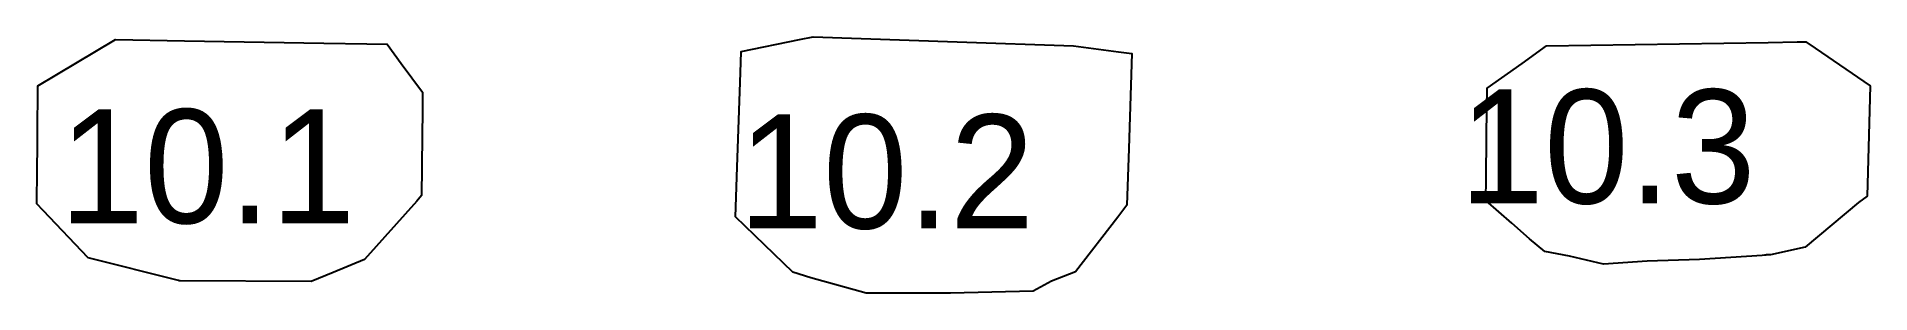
# Model space of a CAD drawing. Extents: x 61.6 to 142.2, y 25.1 to 36.4.
import ezdxf

# ---------------------------------------------------------------- set-up
doc = ezdxf.new("R2010")
doc.units = 0
doc.layers.get('0').update_dxf_attribs({"color": 255, "linetype": 'CONTINUOUS'})

msp = doc.modelspace()

# ---------------------------------------------------------------- linework, layer by layer
at = {"color": 1}
for points in [[(75.9967, 26.6252), (74.6125, 26.0583), (73.6505, 25.6591), (67.8886, 25.6894), (67.877, 25.6894), (67.8454, 25.6896), (67.8197, 25.6961), (63.8547, 26.689), (61.8679, 28.7736), (61.5869, 29.0605), (61.5951, 29.5792), (61.6023, 30.0761), (61.6238, 32.1028), (61.6439, 34.2437), (62.474, 34.7314), (65.0468, 36.2649), (68.0806, 36.2113), (74.2048, 36.1094), (76.0936, 36.0795), (76.9889, 36.0635), (77.6011, 35.2255), (78.5418, 33.958), (78.5394, 33.0913), (78.5305, 32.0934), (78.5178, 30.6685), (78.4989, 29.4303), (78.2962, 29.1771)], [(107.241, 26.0806), (106.187, 25.6755), (105.369, 25.2279), (101.739, 25.1419), (98.0359, 25.1413), (95.6012, 25.8197), (94.8086, 26.0669), (93.5702, 27.2617), (92.2967, 28.4862), (92.3735, 30.6726), (92.4928, 34.3943), (92.5226, 35.2594), (92.5381, 35.7459), (95.1025, 36.2669), (95.7086, 36.3919), (102.037, 36.1633), (107.14, 35.9985), (109.121, 35.7368), (109.716, 35.6561), (109.572, 31.4974), (109.486, 28.9988), (109.092, 28.4728)], [(137.601, 26.8199), (137.57, 26.8155), (137.505, 26.8102), (137.4, 26.8036), (134.656, 26.6276), (132.35, 26.546), (130.436, 26.4184), (128.939, 26.7735), (127.855, 26.9761), (127.178, 27.5324), (126.403, 28.2129), (125.26, 29.2107), (125.28, 30.2056), (125.3, 31.9662), (125.314, 33.2484), (125.317, 34.1294), (126.856, 35.2152), (127.926, 35.9898), (137.674, 36.1458), (138.939, 36.1654), (139.32, 36.1713), (139.729, 35.892), (142.16, 34.2375), (142.096, 32.0705), (142.02, 29.3978), (141.638, 29.125), (139.3, 27.1634), (137.78, 26.8329), (137.694, 26.8228)]]:
    msp.add_lwpolyline(points, close=True, dxfattribs=at)

# ---------------------------------------------------------------- texts
for s, p in [('10.3', (124.106, 29.08)), ('10.1', (62.5845, 28.2128)), ('10.2', (92.4179, 27.9816))]:
    msp.add_text(s, height=5).set_placement(p)

doc.saveas('drawing.dxf')
